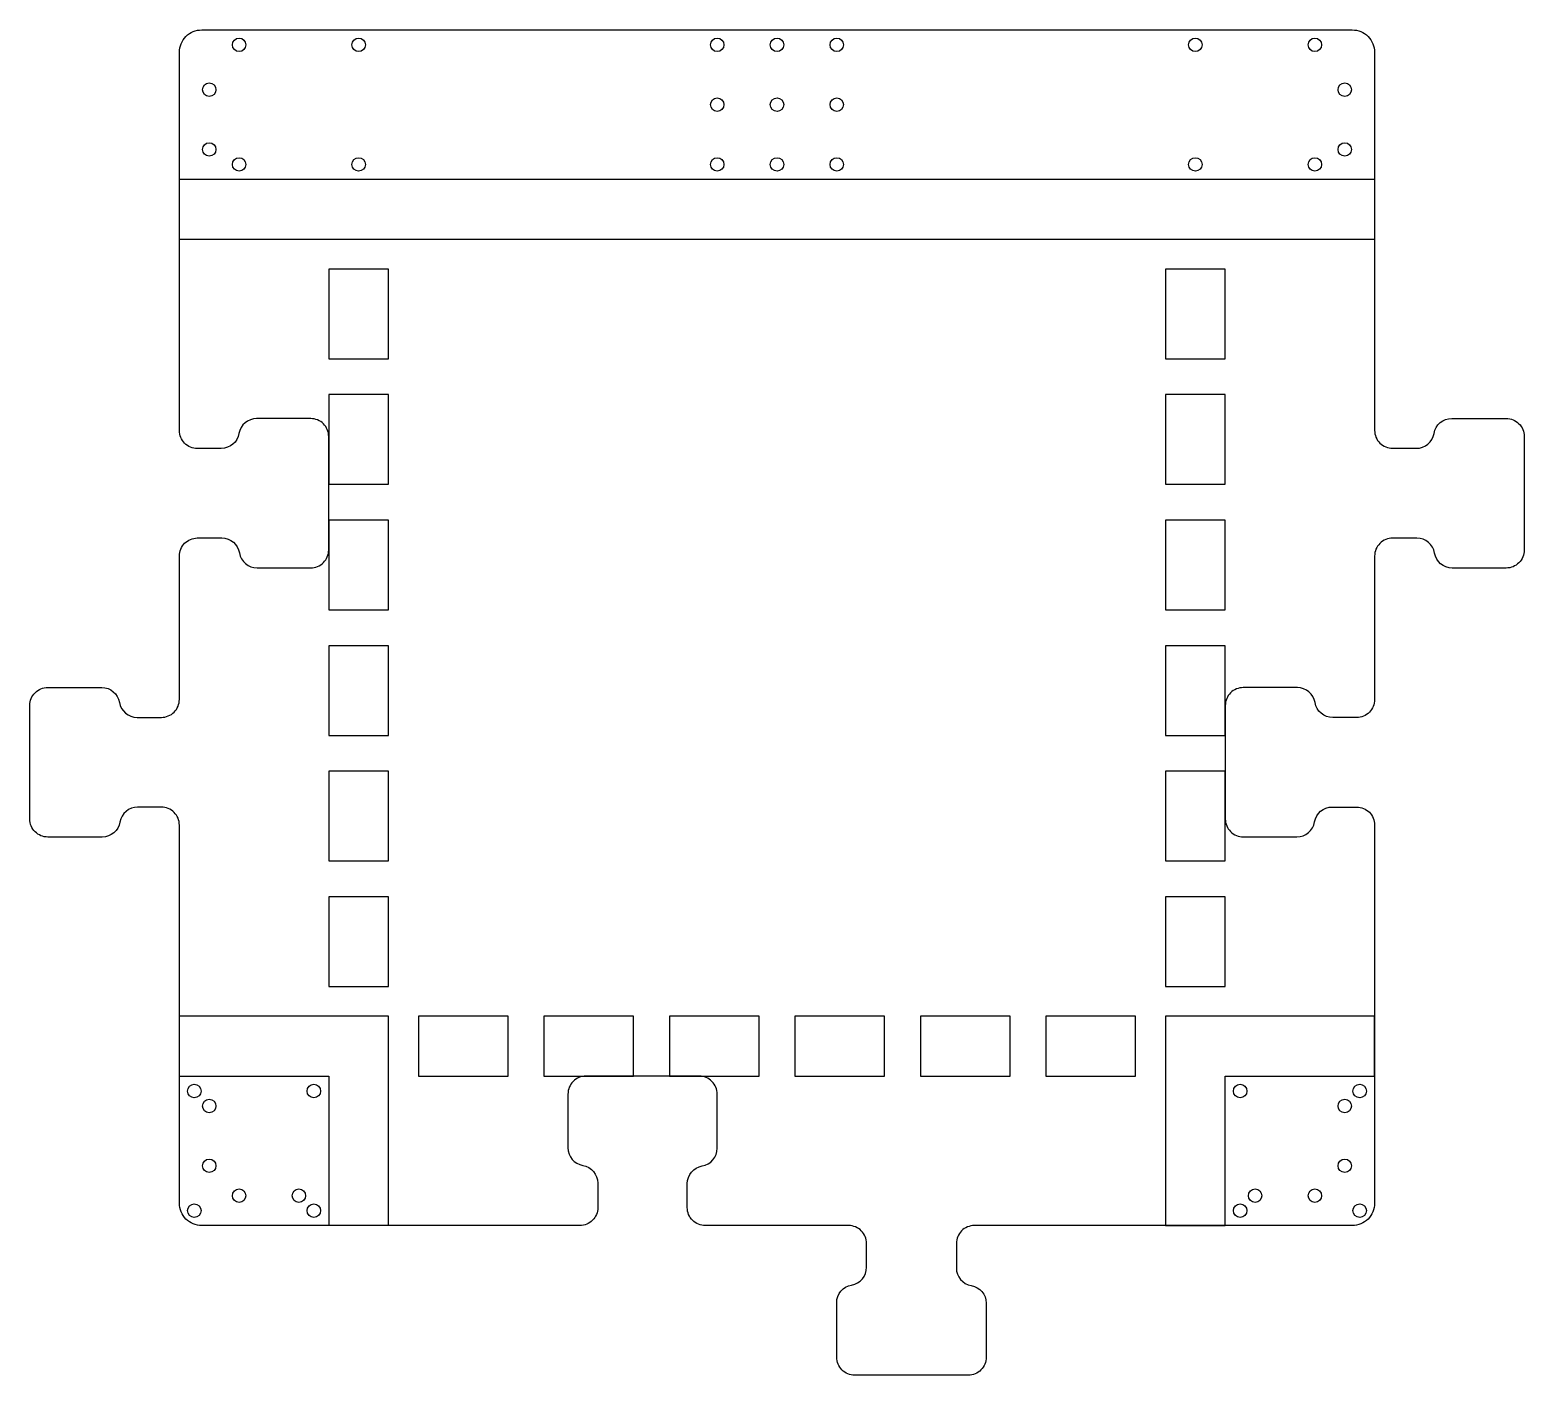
# Model space of a CAD drawing. Extents: x -250 to 250, y -250 to 200.
import ezdxf

# ---------------------------------------------------------------- set-up
doc = ezdxf.new("R2010")
doc.units = 0
doc.layers.get('0').update_dxf_attribs({"linetype": 'CONTINUOUS'})

msp = doc.modelspace()

# ---------------------------------------------------------------- linework, layer by layer
msp.add_lwpolyline([(-200, 192.5, -0.414214), (-192.5, 200), (192.5, 200, -0.414214), (200, 192.5), (200, 66.02, 0.414214), (206, 60.02), (213.97, 60.02, 0.365977), (219.89, 65.02, -0.365977), (225.81, 70.02), (244.03, 70.02, -0.414214), (250.03, 64.03), (250.03, 25.98, -0.414214), (244.03, 19.97), (225.97, 19.97, -0.365977), (220.06, 24.98, 0.365977), (214.14, 29.98), (206, 29.98, 0.414214), (200, 23.97), (200, -24.02, -0.414214), (194, -30.02), (185.97, -30.02, -0.365977), (180.06, -25.03, 0.365977), (174.14, -20.03), (156.03, -20.03, 0.414214), (150.03, -26.02), (150.03, -63.97, 0.414214), (156.03, -69.97), (173.97, -69.97, 0.365977), (179.89, -64.98, -0.365977), (185.81, -59.98), (194, -59.98, -0.414214), (200, -65.97), (200, -192.5, -0.414214), (192.5, -200), (66.02, -200, 0.414214), (60.02, -206), (60.02, -214.14, 0.365977), (65.02, -220.06, -0.365977), (70.02, -225.97), (70.02, -244.03, -0.414214), (64.03, -250.03), (25.98, -250.03, -0.414214), (19.97, -244.03), (19.97, -225.81, -0.365977), (24.98, -219.89, 0.365977), (29.98, -213.97), (29.98, -206, 0.414214), (23.97, -200), (-24.02, -200, -0.414214), (-30.02, -194), (-30.02, -185.97, -0.365977), (-25.03, -180.06, 0.365977), (-20.03, -174.14), (-20.03, -156.03, 0.414214), (-26.02, -150.03), (-63.97, -150.03, 0.414214), (-69.97, -156.03), (-69.97, -173.97, 0.365977), (-64.98, -179.89, -0.365977), (-59.98, -185.81), (-59.98, -194, -0.414214), (-65.97, -200), (-192.5, -200, -0.414214), (-200, -192.5), (-200, -66.03, 0.414214), (-206, -60.03), (-213.97, -60.03, 0.365977), (-219.89, -65.02, -0.365977), (-225.81, -70.02), (-244.03, -70.02, -0.414214), (-250.03, -64.03), (-250.03, -25.98, -0.414214), (-244.03, -19.98), (-225.97, -19.98, -0.365977), (-220.06, -24.98, 0.365977), (-214.14, -29.98), (-206, -29.98, 0.414214), (-200, -23.98), (-200, 24.02, -0.414214), (-194, 30.02), (-185.81, 30.02, -0.365977), (-179.89, 25.03, 0.365977), (-173.97, 20.03), (-156.03, 20.03, 0.414214), (-150.03, 26.02), (-150.03, 63.97, 0.414214), (-156.03, 69.97), (-174.14, 69.97, 0.365977), (-180.06, 64.98, -0.365977), (-185.97, 59.98), (-194, 59.98, -0.414214), (-200, 65.97)], format="xyb", close=True)
for points in [[(200, 150), (-200, 150)], [(-200, 130), (200, 130)], [(-130, -200), (-130, -130), (-200, -130)], [(150, -200), (150, -150), (200, -150), (200, -130), (130, -130), (130, -200)], [(200, -130), (130, -130), (130, -200)], [(-200, -150), (-150, -150), (-150, -200)], [(130, -200), (150, -200), (150, -150), (200, -150)]]:
    msp.add_lwpolyline(points)
for points in [[(-150, 120), (-150, 90), (-130, 90), (-130, 120)], [(130, 120), (130, 90), (150, 90), (150, 120)], [(-130, 48), (-130, 78), (-150, 78), (-150, 48)], [(130, 48), (150, 48), (150, 78), (130, 78)], [(-130, 6), (-130, 36), (-150, 36), (-150, 6)], [(130, 6), (150, 6), (150, 36), (130, 36)], [(-150, -6), (-150, -36), (-130, -36), (-130, -6)], [(130, -6), (130, -36), (150, -36), (150, -6)], [(-130, -48), (-150, -48), (-150, -78), (-130, -78)], [(150, -78), (150, -48), (130, -48), (130, -78)], [(-130, -120), (-130, -90), (-150, -90), (-150, -120)], [(150, -120), (150, -90), (130, -90), (130, -120)], [(-120, -130), (-120, -150), (-90, -150), (-90, -130)], [(-78, -130), (-78, -150), (-48, -150), (-48, -130)], [(-36, -130), (-36, -150), (-6, -150), (-6, -130)], [(6, -130), (6, -150), (36, -150), (36, -130)], [(48, -130), (48, -150), (78, -150), (78, -130)], [(90, -150), (120, -150), (120, -130), (90, -130)]]:
    msp.add_lwpolyline(points, close=True)
for centre in [(-180, 195), (-140, 195), (-20, 195), (0, 195), (20, 195), (140, 195), (180, 195), (-190, 180), (190, 180), (-20, 175), (0, 175), (20, 175), (-190, 160), (190, 160), (-180, 155), (-140, 155), (-20, 155), (0, 155), (20, 155), (140, 155), (180, 155), (-195, -155), (-155, -155), (155, -155), (195, -155), (-190, -160), (190, -160), (-190, -180), (190, -180), (-180, -190), (-160, -190), (160, -190), (180, -190), (-195, -195), (-155, -195), (155, -195), (195, -195)]:
    msp.add_circle(centre, 2.25)

doc.saveas('drawing.dxf')
